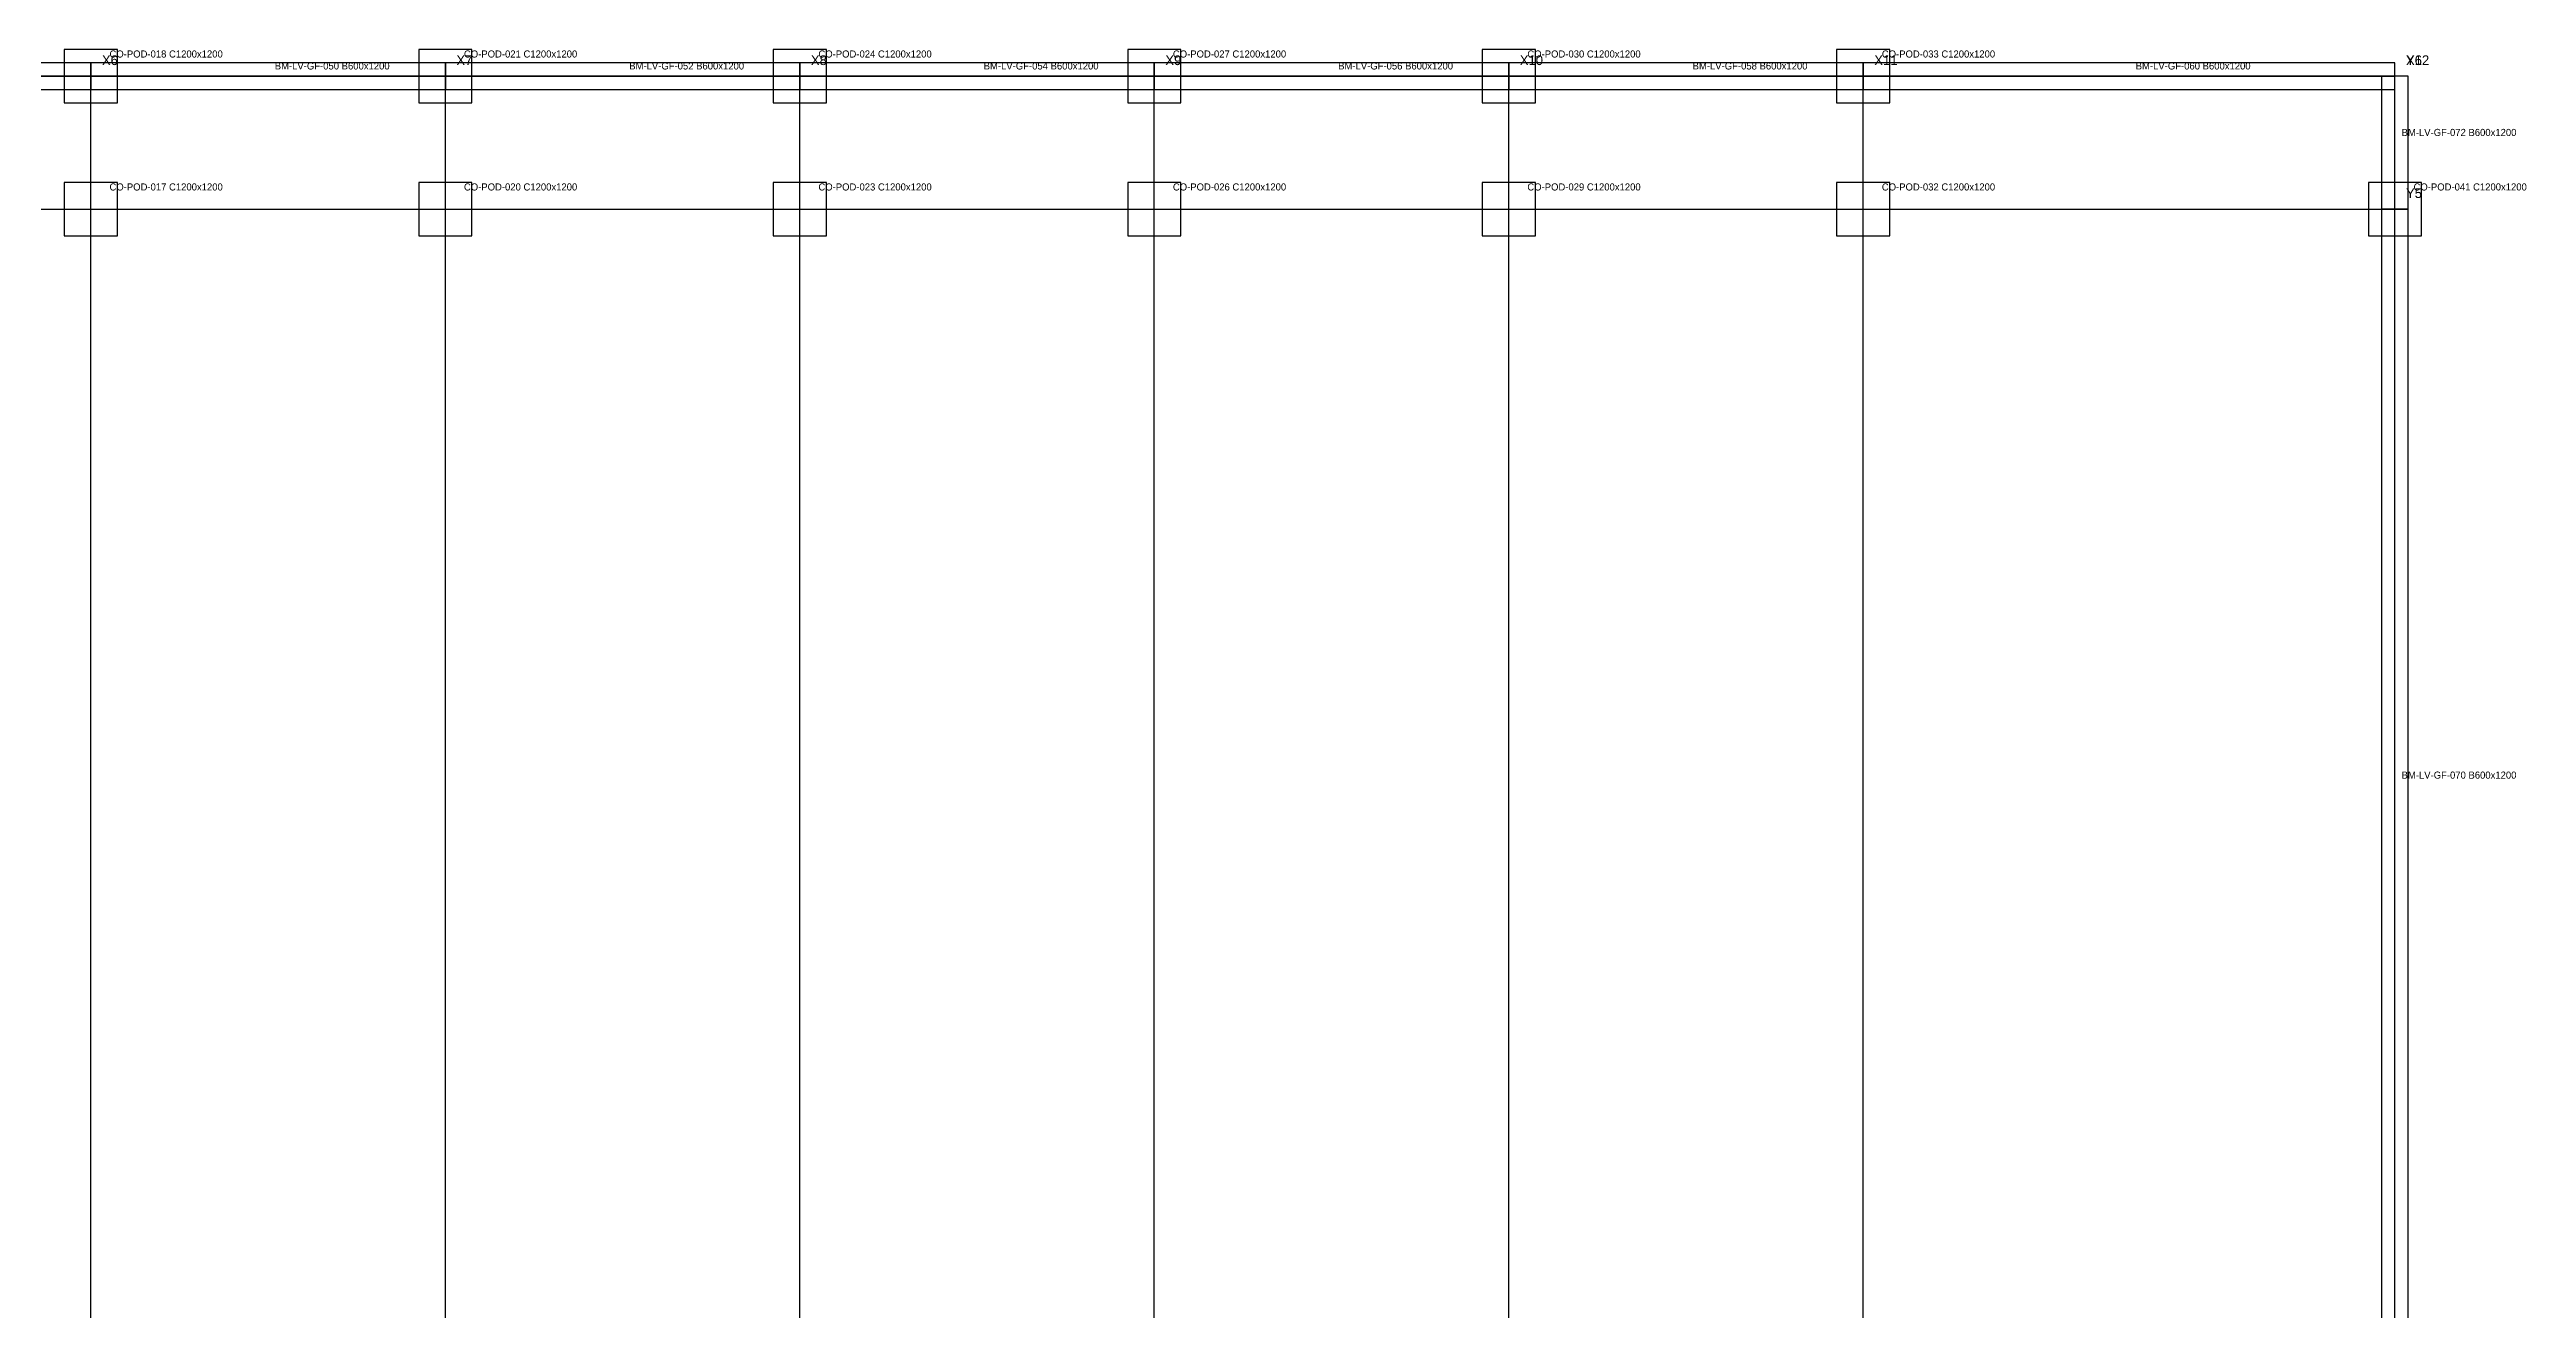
# Model space of a CAD drawing. Header units: millimetres. Extents: x -600 to 226982, y -254450 to 109948.
# Drawn here: x 170067 to 225969, y 74174 to 102600 of the extents above; entities that cross this region are included whole.
import ezdxf

# ---------------------------------------------------------------- set-up
doc = ezdxf.new("R2010")
doc.units = ezdxf.units.MM
for name, color, linetype in [('LV-GF_BEAM', 5, 'Continuous'), ('LV-GF_BOUNDARY', 6, 'Continuous'), ('LV-GF_COLUMN', 1, 'Continuous'), ('LV-GF_GRID', 8, 'Continuous'), ('LV-GF_SLAB', 7, 'Continuous'), ('TEXT', 7, 'Continuous')]:
    doc.layers.add(name, color=color, linetype=linetype)

msp = doc.modelspace()

# ---------------------------------------------------------------- linework, layer by layer
at = {"layer": 'LV-GF_BEAM'}
for points in [[(163000, 102300), (163000, 101700), (171000, 101700), (171000, 102300), (163000, 102300)], [(171000, 102300), (171000, 101700), (179000, 101700), (179000, 102300), (171000, 102300)], [(179000, 102300), (179000, 101700), (187000, 101700), (187000, 102300), (179000, 102300)], [(187000, 102300), (187000, 101700), (195000, 101700), (195000, 102300), (187000, 102300)], [(195000, 102300), (195000, 101700), (203000, 101700), (203000, 102300), (195000, 102300)], [(203000, 102300), (203000, 101700), (211000, 101700), (211000, 102300), (203000, 102300)], [(211000, 102300), (211000, 101700), (223000, 101700), (223000, 102300), (211000, 102300)], [(222700, 99000), (223300, 99000), (223300, 102000), (222700, 102000), (222700, 99000)], [(222700, 73000), (223300, 73000), (223300, 99000), (222700, 99000), (222700, 73000)]]:
    msp.add_lwpolyline(points, close=True, dxfattribs=at)
at = {"layer": 'LV-GF_BOUNDARY'}
msp.add_lwpolyline([(119000, 0), (223000, 0), (223000, 102000), (119000, 102000), (119000, 0)], close=True, dxfattribs=at)
at = {"layer": 'LV-GF_COLUMN'}
for points in [[(170400, 101400), (171600, 101400), (171600, 102600), (170400, 102600), (170400, 101400)], [(178400, 101400), (179600, 101400), (179600, 102600), (178400, 102600), (178400, 101400)], [(186400, 101400), (187600, 101400), (187600, 102600), (186400, 102600), (186400, 101400)], [(194400, 101400), (195600, 101400), (195600, 102600), (194400, 102600), (194400, 101400)], [(202400, 101400), (203600, 101400), (203600, 102600), (202400, 102600), (202400, 101400)], [(210400, 101400), (211600, 101400), (211600, 102600), (210400, 102600), (210400, 101400)], [(170400, 98400), (171600, 98400), (171600, 99600), (170400, 99600), (170400, 98400)], [(178400, 98400), (179600, 98400), (179600, 99600), (178400, 99600), (178400, 98400)], [(186400, 98400), (187600, 98400), (187600, 99600), (186400, 99600), (186400, 98400)], [(194400, 98400), (195600, 98400), (195600, 99600), (194400, 99600), (194400, 98400)], [(202400, 98400), (203600, 98400), (203600, 99600), (202400, 99600), (202400, 98400)], [(210400, 98400), (211600, 98400), (211600, 99600), (210400, 99600), (210400, 98400)], [(222400, 98400), (223600, 98400), (223600, 99600), (222400, 99600), (222400, 98400)]]:
    msp.add_lwpolyline(points, close=True, dxfattribs=at)
at = {"layer": 'LV-GF_GRID'}
for points in [[(119000, 102000), (223000, 102000)], [(171000, 0), (171000, 102000)], [(179000, 0), (179000, 102000)], [(187000, 0), (187000, 102000)], [(195000, 0), (195000, 102000)], [(203000, 0), (203000, 102000)], [(211000, 0), (211000, 102000)], [(223000, 0), (223000, 102000)], [(119000, 99000), (223000, 99000)]]:
    msp.add_lwpolyline(points, dxfattribs=at)
at = {"layer": 'LV-GF_SLAB'}
msp.add_lwpolyline([(119000, 0), (223000, 0), (223000, 102000), (119000, 102000), (119000, 0)], close=True, dxfattribs=at)

# ---------------------------------------------------------------- texts
at = {"layer": 'TEXT'}
for s, height, p in [('X6', 220, (171250, 102250)), ('CO-POD-018 C1200x1200', 160, (171420, 102420)), ('BM-LV-GF-050 B600x1200', 160, (175150, 102150)), ('X7', 220, (179250, 102250)), ('CO-POD-021 C1200x1200', 160, (179420, 102420)), ('BM-LV-GF-052 B600x1200', 160, (183150, 102150)), ('X8', 220, (187250, 102250)), ('CO-POD-024 C1200x1200', 160, (187420, 102420)), ('BM-LV-GF-054 B600x1200', 160, (191150, 102150)), ('X9', 220, (195250, 102250)), ('CO-POD-027 C1200x1200', 160, (195420, 102420)), ('BM-LV-GF-056 B600x1200', 160, (199150, 102150)), ('X10', 220, (203250, 102250)), ('CO-POD-030 C1200x1200', 160, (203420, 102420)), ('BM-LV-GF-058 B600x1200', 160, (207150, 102150)), ('X11', 220, (211250, 102250)), ('CO-POD-033 C1200x1200', 160, (211420, 102420)), ('BM-LV-GF-060 B600x1200', 160, (217150, 102150)), ('Y6', 220, (223250, 102250)), ('X12', 220, (223250, 102250)), ('BM-LV-GF-072 B600x1200', 160, (223150, 100650)), ('CO-POD-017 C1200x1200', 160, (171420, 99420)), ('CO-POD-020 C1200x1200', 160, (179420, 99420)), ('CO-POD-023 C1200x1200', 160, (187420, 99420)), ('CO-POD-026 C1200x1200', 160, (195420, 99420)), ('CO-POD-029 C1200x1200', 160, (203420, 99420)), ('CO-POD-032 C1200x1200', 160, (211420, 99420)), ('CO-POD-041 C1200x1200', 160, (223420, 99420)), ('Y5', 220, (223250, 99250)), ('BM-LV-GF-070 B600x1200', 160, (223150, 86150))]:
    msp.add_text(s, height=height, dxfattribs=at).set_placement(p)

doc.saveas('drawing.dxf')
